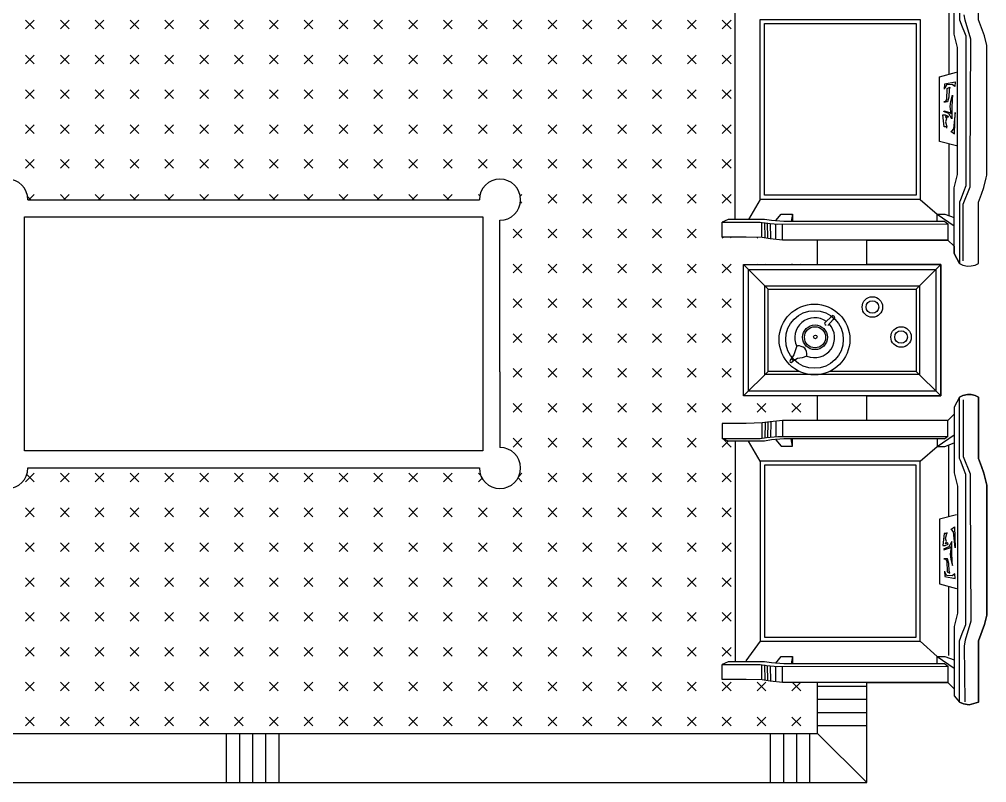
# Model space of a CAD drawing. Header units: millimetres. Extents: x -2230 to 2237, y 0 to 3703.
# Drawn here: x -710 to 2235, y 0 to 2324 of the extents above; entities that cross this region are included whole.
import ezdxf

# ---------------------------------------------------------------- set-up
doc = ezdxf.new("R2010")
doc.units = ezdxf.units.MM

msp = doc.modelspace()

# ---------------------------------------------------------------- linework, layer by layer
for p, q in [((2210, 2322.2), (2210, 2504.9)), ((2210, 2322.2, 321.4), (2210, 2504.9, 321.4)), ((2136.2, 2279, 321.4), (2136.2, 2489.8, 321.4)), ((1469.8, 1714.3, 321.4), (1469.8, 2386.6, 321.4)), ((2152.7, 2409.9, 321.4), (2152.7, 2322.2, 321.4)), ((2120.3, 2367.5, 321.4), (2120.3, 2156.9, 321.4)), ((2169.6, 2320.8, 321.4), (2166.2, 2337.7, 321.4)), ((1545.9, 1775.5, 321.4), (1545.9, 2323.6, 321.4)), ((1545.9, 2323.6, 321.4), (2032.5, 2323.6, 321.4)), ((2032.5, 2323.6, 321.4), (2032.5, 1775.5, 321.4)), ((2152.7, 2322.2, 321.4), (2160.9, 2300.4, 321.4)), ((2160.9, 2300.4, 321.4), (2167.4, 2283.1, 321.4)), ((2186.3, 2262.8, 321.4), (2169.6, 2320.8, 321.4)), ((2228.4, 2273.3), (2210, 2322.2)), ((2228.4, 2273.3, 321.4), (2210, 2322.2, 321.4)), ((2210, 2322.2, 321.4), (2210, 2322.2, 321.4)), ((2141.5, 2258.5, 321.4), (2136.2, 2279, 321.4)), ((2167.4, 2283.1, 321.4), (2171.1, 2273.3, 321.4)), ((2171.1, 2273.3, 321.4), (2171.3, 2240.2, 321.4)), ((2235, 2243.9), (2228.4, 2273.3)), ((2235, 2243.9, 321.4), (2228.4, 2273.3, 321.4)), ((2146.7, 2238, 321.4), (2141.5, 2258.5, 321.4)), ((2171.3, 2240.2, 321.4), (2171.1, 1816.4, 321.4)), ((2184.6, 1871.5, 321.4), (2186.3, 2262.8, 321.4)), ((2235, 2044.9), (2235, 2243.9)), ((2235, 2044.9, 321.4), (2235, 2243.9, 321.4)), ((2146.7, 1851.7, 321.4), (2146.7, 2238, 321.4)), ((2091.8, 2149, 321.4), (2143.6, 2163.3, 321.4)), ((2091.8, 1951.8, 321.4), (2091.8, 2149, 321.4)), ((2235, 1849.2), (2235, 2044.9)), ((2235, 1849.2, 321.4), (2235, 2044.9, 321.4)), ((2143.6, 1938.8, 321.4), (2091.8, 1951.8, 321.4)), ((2120.3, 1944.7, 321.4), (2120.3, 1726.1, 321.4)), ((2184.6, 1814, 321.4), (2184.6, 1871.5, 321.4)), ((2136.2, 1810.7, 321.4), (2141.5, 1831.2, 321.4)), ((2141.5, 1831.2, 321.4), (2146.7, 1851.7, 321.4)), ((2226.8, 1812), (2233.8, 1840.7)), ((2226.8, 1812, 321.4), (2233.8, 1840.7, 321.4)), ((2233.8, 1840.7), (2235, 1849.2)), ((2233.8, 1840.7, 321.4), (2235, 1849.2, 321.4)), ((2136.2, 1611.1, 321.4), (2136.2, 1810.7, 321.4)), ((2164.3, 1798.3, 321.4), (2160.1, 1787.1, 321.4)), ((2163.9, 1761.1, 321.4), (2184.6, 1814, 321.4)), ((2171.1, 1816.4, 321.4), (2164.3, 1798.3, 321.4)), ((2219.2, 1791.9), (2226.8, 1812)), ((2219.2, 1791.9, 321.4), (2226.8, 1812, 321.4)), ((-683.8, 1774.5), (690.5, 1774.5)), ((1545.9, 1775.5, 321.4), (1510.3, 1714.3, 321.4)), ((2032.5, 1775.5, 321.4), (1545.9, 1775.5, 321.4)), ((2032.5, 1775.5, 321.4), (2084.2, 1730.8, 321.4)), ((2155.1, 1773.8, 321.4), (2152.7, 1767.5, 321.4)), ((2152.7, 1767.5, 321.4), (2152.7, 1584.8, 321.4)), ((2160.1, 1787.1, 321.4), (2155.1, 1773.8, 321.4)), ((2210, 1767.5), (2219.2, 1791.9)), ((2210, 1767.5, 321.4), (2219.2, 1791.9, 321.4)), ((2210, 1588.6), (2210, 1767.5)), ((2210, 1588.6, 321.4), (2210, 1767.5, 321.4)), ((2163.9, 1588.6, 321.4), (2163.9, 1761.1, 321.4)), ((753.2, 1250.5), (753.2, 1711.8)), ((1447.6, 1714.3, 321.4), (1429.9, 1706.5, 321.4)), ((1461.7, 1714.3, 321.4), (1447.6, 1714.3, 321.4)), ((1558.9, 1714.3, 321.4), (1461.7, 1714.3, 321.4)), ((1580.1, 1711.1, 321.4), (1558.9, 1714.3, 321.4)), ((1617.1, 1708, 321.4), (1580.1, 1711.1, 321.4)), ((1593.4, 1710.8, 321.4), (1609.3, 1730.3, 321.4)), ((1609.3, 1730.3, 321.4), (1644.3, 1730.3, 321.4)), ((1644.3, 1730.3, 321.4), (1639.6, 1708, 321.4)), ((1644.3, 1730.3, 321.4), (1644.3, 1708, 321.4)), ((2084.2, 1730.8, 321.4), (2107.5, 1730.9, 321.4)), ((2084.2, 1730.8, 321.4), (2136.2, 1695, 321.4)), ((2084.3, 1708, 321.4), (2084.2, 1730.8, 321.4)), ((2116.4, 1700.3, 321.4), (2106.8, 1708.1, 321.4)), ((2107.5, 1730.9, 321.4), (2136.2, 1720.1, 321.4)), ((1429.9, 1660.6, 321.4), (1429.9, 1706.5, 321.4)), ((1429.9, 1706.5, 321.4), (1545, 1706.5, 321.4)), ((1545, 1706.5, 321.4), (1565, 1703.5, 321.4)), ((1550.9, 1659.2, 321.4), (1550.5, 1705.3, 321.4)), ((1560.5, 1658.7, 321.4), (1560.1, 1704.8, 321.4)), ((1565, 1703.5, 321.4), (1599.7, 1700.6, 321.4)), ((1568.5, 1657.6, 321.4), (1568.1, 1703.7, 321.4)), ((1577.6, 1656, 321.4), (1577.2, 1702.1, 321.4)), ((1593.1, 1653.3, 321.4), (1592.7, 1699.4, 321.4)), ((1599.7, 1700.6, 321.4), (2116.7, 1700.7, 321.4)), ((1613.8, 1651.3, 321.4), (1613.8, 1700.6, 321.4)), ((2107.4, 1708, 321.4), (1617.1, 1708, 321.4)), ((2116.7, 1700.7, 321.4), (2116.5, 1651.3, 321.4)), ((1502.9, 1660.6, 321.4), (1429.9, 1660.6, 321.4)), ((1430.2, 1658.1), (1432.6, 1660.6)), ((1456.7, 1658.1), (1454.3, 1660.6)), ((1552, 1659.4, 321.4), (1502.9, 1660.6, 321.4)), ((1536.3, 1658.1), (1537.9, 1659.7)), ((1576.2, 1655.4, 321.4), (1552, 1659.4, 321.4)), ((1613.8, 1651.3, 321.4), (1576.2, 1655.4, 321.4)), ((2116.5, 1651.3, 321.4), (1613.8, 1651.3, 321.4)), ((1869.7, 1651.3), (2116.5, 1651.3)), ((1869.7, 1577.1), (1869.7, 1651.3)), ((1869.7, 1577.1), (1869.7, 1651.3)), ((2116.5, 1651.3), (2136.2, 1632.7)), ((2136.2, 1632.7, 321.4), (2116.5, 1651.3, 321.4)), ((2136.2, 1632.7), (2136.2, 1611.1)), ((2136.2, 1611.1), (2152.7, 1580.5)), ((2152.7, 1580.5, 321.4), (2136.2, 1611.1, 321.4)), ((1495.1, 1577.1, 321.4), (2095.1, 1577.1, 321.4)), ((1495.1, 1177.1, 321.4), (1495.1, 1577.1, 321.4)), ((1570.1, 1502.1, 321.4), (1495.1, 1577.1, 321.4)), ((1537.7, 1577.1), (1536.3, 1578.6)), ((1561.3, 1577.1), (1562.8, 1578.6)), ((1643.8, 1577.1), (1642.3, 1578.6)), ((1667.4, 1577.1), (1668.9, 1578.6)), ((2095.1, 1577.1), (1869.7, 1577.1)), ((2020.1, 1502.1, 321.4), (2095.1, 1577.1, 321.4)), ((2095.1, 1177.1), (2095.1, 1577.1)), ((2095.1, 1577.1, 321.4), (2095.1, 1177.1, 321.4)), ((2152.7, 1584.8, 321.4), (2152.7, 1580.5, 321.4)), ((2152.7, 1580.5), (2162.9, 1575.6)), ((2152.7, 1580.5, 321.4), (2162.9, 1575.6, 321.4)), ((2162.9, 1575.6), (2176.9, 1572.6)), ((2162.9, 1575.6, 321.4), (2176.9, 1572.6, 321.4)), ((2176.9, 1572.6), (2188.2, 1572.8)), ((2176.9, 1572.6, 321.4), (2188.2, 1572.8, 321.4)), ((2188.2, 1572.8), (2200.1, 1575.7)), ((2188.2, 1572.8, 321.4), (2200.1, 1575.7, 321.4)), ((2200.1, 1575.7), (2210, 1580.5)), ((2200.1, 1575.7, 321.4), (2210, 1580.5, 321.4)), ((2210, 1580.5), (2210, 1588.6)), ((2210, 1580.5, 321.4), (2210, 1588.6, 321.4)), ((1560.1, 1512.1, 321.4), (2030.1, 1512.1, 321.4)), ((1560.1, 1242.1, 321.4), (1560.1, 1512.1, 321.4)), ((2030.1, 1512.1, 321.4), (2030.1, 1242.1, 321.4)), ((753.2, 1250.5), (753.2, 1020.6)), ((1570.1, 1252.1, 321.4), (1495.1, 1177.1, 321.4)), ((2030.1, 1242.1, 321.4), (1560.1, 1242.1, 321.4)), ((1663.9, 1252.1, 321.4), (1570.1, 1252.1, 321.4)), ((2020.1, 1252.1, 321.4), (2095.1, 1177.1, 321.4)), ((2162.9, 1178.6), (2152.7, 1173.7)), ((2152.7, 1173.7, 321.4), (2162.9, 1178.6, 321.4)), ((2176.9, 1181.7), (2162.9, 1178.6)), ((2162.9, 1178.6, 321.4), (2176.9, 1181.7, 321.4)), ((2188.2, 1181.4), (2176.9, 1181.7)), ((2176.9, 1181.7, 321.4), (2188.2, 1181.4, 321.4)), ((2200.1, 1178.5), (2188.2, 1181.4)), ((2188.2, 1181.4, 321.4), (2200.1, 1178.5, 321.4)), ((2210, 1173.7), (2200.1, 1178.5)), ((2200.1, 1178.5, 321.4), (2210, 1173.7, 321.4)), ((2095.1, 1177.1, 321.4), (1495.1, 1177.1, 321.4)), ((1869.7, 1177.1), (2095.1, 1177.1)), ((1869.7, 1102.9), (1869.7, 1177.1)), ((1869.7, 1102.9), (1869.7, 1177.1)), ((2152.7, 1173.7), (2136.2, 1143.2)), ((2152.7, 1173.7, 321.4), (2136.2, 1143.2, 321.4)), ((2152.7, 1169.5, 321.4), (2152.7, 1173.7, 321.4)), ((2152.7, 986.8, 321.4), (2152.7, 1169.5, 321.4)), ((2163.9, 1165.6, 321.4), (2163.9, 993.1, 321.4)), ((2210, 1165.6), (2210, 1173.7)), ((2210, 1173.7, 321.4), (2210, 1165.6, 321.4)), ((2210, 986.8), (2210, 1165.6)), ((2210, 1165.6, 321.4), (2210, 986.8, 321.4)), ((2136.2, 1121.5), (2116.5, 1102.9)), ((2136.2, 1121.5, 321.4), (2116.5, 1102.9, 321.4)), ((2136.2, 1143.2), (2136.2, 1121.5)), ((2136.2, 1143.2, 321.4), (2136.2, 943.6, 321.4)), ((1502.9, 1093.7, 321.4), (1429.9, 1093.7, 321.4)), ((1429.9, 1093.7, 321.4), (1429.9, 1047.8, 321.4)), ((1552, 1094.9, 321.4), (1502.9, 1093.7, 321.4)), ((1550.9, 1095, 321.4), (1550.5, 1048.9, 321.4)), ((1576.2, 1098.9, 321.4), (1552, 1094.9, 321.4)), ((1560.5, 1095.6, 321.4), (1560.1, 1049.5, 321.4)), ((1568.5, 1096.6, 321.4), (1568.1, 1050.6, 321.4)), ((1613.8, 1102.9, 321.4), (1576.2, 1098.9, 321.4)), ((1577.6, 1098.2, 321.4), (1577.2, 1052.2, 321.4)), ((1593.1, 1100.9, 321.4), (1592.7, 1054.8, 321.4)), ((2116.5, 1102.9, 321.4), (1613.8, 1102.9, 321.4)), ((1613.8, 1102.9, 321.4), (1613.8, 1053.6, 321.4)), ((2116.5, 1102.9), (1869.7, 1102.9)), ((2116.7, 1053.6, 321.4), (2116.5, 1102.9, 321.4)), ((1429.9, 1047.8, 321.4), (1545, 1047.8, 321.4)), ((1447.6, 1040, 321.4), (1429.9, 1047.8, 321.4)), ((1461.7, 1040, 321.4), (1447.6, 1040, 321.4)), ((1558.9, 1040, 321.4), (1461.7, 1040, 321.4)), ((1469.8, 1040, 321.4), (1469.8, 367.7, 321.4)), ((1545.9, 978.7, 321.4), (1510.3, 1040, 321.4)), ((1545, 1047.8, 321.4), (1565, 1050.7, 321.4)), ((1580.1, 1043.1, 321.4), (1558.9, 1040, 321.4)), ((1565, 1050.7, 321.4), (1599.7, 1053.6, 321.4)), ((1617.1, 1046.3, 321.4), (1580.1, 1043.1, 321.4)), ((1593.4, 1043.4, 321.4), (1609.3, 1024, 321.4)), ((1599.7, 1053.6, 321.4), (2116.7, 1053.6, 321.4)), ((2107.4, 1046.3, 321.4), (1617.1, 1046.3, 321.4)), ((1644.3, 1024, 321.4), (1639.6, 1046.3, 321.4)), ((1644.3, 1024, 321.4), (1644.3, 1046.3, 321.4)), ((2084.2, 1023.4, 321.4), (2136.2, 1059.3, 321.4)), ((2084.3, 1046.3, 321.4), (2084.2, 1023.4, 321.4)), ((2116.4, 1053.9, 321.4), (2106.8, 1046.1, 321.4)), ((2107.5, 1023.4, 321.4), (2136.2, 1034.2, 321.4)), ((1609.3, 1024, 321.4), (1644.3, 1024, 321.4)), ((2032.5, 978.7, 321.4), (2084.2, 1023.4, 321.4)), ((2084.2, 1023.4, 321.4), (2107.5, 1023.4, 321.4)), ((2120.3, 809.6, 321.4), (2120.3, 1028.2, 321.4)), ((2032.5, 978.7, 321.4), (1545.9, 978.7, 321.4)), ((1545.9, 978.7, 321.4), (1545.9, 430.6, 321.4)), ((2032.5, 430.6, 321.4), (2032.5, 978.7, 321.4)), ((2155.1, 980.5, 321.4), (2152.7, 986.8, 321.4)), ((2160.1, 967.2, 321.4), (2155.1, 980.5, 321.4)), ((2163.9, 993.1, 321.4), (2184.6, 940.2, 321.4)), ((2219.2, 962.3), (2210, 986.8)), ((2210, 986.8, 321.4), (2219.2, 962.3, 321.4)), ((-683.8, 957.9), (690.5, 957.9)), ((2136.2, 943.6, 321.4), (2141.5, 923.1, 321.4)), ((2164.3, 955.9, 321.4), (2160.1, 967.2, 321.4)), ((2171.1, 937.9, 321.4), (2164.3, 955.9, 321.4)), ((2226.8, 942.3), (2219.2, 962.3)), ((2219.2, 962.3, 321.4), (2226.8, 942.3, 321.4)), ((2141.5, 923.1, 321.4), (2146.7, 902.6, 321.4)), ((2171.3, 514, 321.4), (2171.1, 937.9, 321.4)), ((2184.6, 940.2, 321.4), (2184.6, 882.7, 321.4)), ((2233.8, 913.6), (2226.8, 942.3)), ((2226.8, 942.3, 321.4), (2233.8, 913.6, 321.4)), ((2235, 905.1), (2233.8, 913.6)), ((2233.8, 913.6, 321.4), (2235, 905.1, 321.4)), ((2146.7, 902.6, 321.4), (2146.7, 516.2, 321.4)), ((2235, 709.4), (2235, 905.1)), ((2235, 905.1, 321.4), (2235, 709.4, 321.4)), ((2184.6, 882.7, 321.4), (2186.3, 491.4, 321.4)), ((2143.6, 815.5, 321.4), (2091.8, 802.4, 321.4)), ((2091.8, 802.4, 321.4), (2091.8, 605.2, 321.4)), ((2235, 510.3), (2235, 709.4)), ((2235, 709.4, 321.4), (2235, 510.3, 321.4)), ((2091.8, 605.2, 321.4), (2143.6, 590.9, 321.4)), ((2120.3, 386.8, 321.4), (2120.3, 597.4, 321.4)), ((2146.7, 516.2, 321.4), (2141.5, 495.7, 321.4)), ((2171.1, 481, 321.4), (2171.3, 514, 321.4)), ((2228.4, 481), (2235, 510.3)), ((2235, 510.3, 321.4), (2228.4, 481, 321.4)), ((2141.5, 495.7, 321.4), (2136.2, 475.2, 321.4)), ((2136.2, 475.2, 321.4), (2136.2, 264.5, 321.4)), ((2167.4, 471.1, 321.4), (2171.1, 481, 321.4)), ((2186.3, 491.4, 321.4), (2169.6, 433.5, 321.4)), ((2210, 432), (2228.4, 481)), ((2228.4, 481, 321.4), (2210, 432, 321.4)), ((2152.7, 432, 321.4), (2160.9, 453.9, 321.4)), ((2160.9, 453.9, 321.4), (2167.4, 471.1, 321.4)), ((1545.9, 430.6, 321.4), (1501.7, 370.6, 321.4)), ((1545.9, 430.6, 321.4), (2032.5, 430.6, 321.4)), ((2032.5, 430.6, 321.4), (2084.2, 384.2, 321.4)), ((2152.7, 344.4, 321.4), (2152.7, 432, 321.4)), ((2169.6, 433.5, 321.4), (2166.2, 416.6, 321.4)), ((2166.2, 416.6, 321.4), (2168.5, 246.4, 321.4)), ((2210, 249.4), (2210, 432)), ((2210, 432, 321.4), (2210, 432, 321.4)), ((2210, 432, 321.4), (2210, 249.4, 321.4)), ((1593.4, 364.2, 321.4), (1609.3, 383.7, 321.4)), ((1609.3, 383.7, 321.4), (1644.3, 383.7, 321.4)), ((1644.3, 383.7, 321.4), (1639.6, 361.4, 321.4)), ((1644.3, 383.7, 321.4), (1644.3, 361.4, 321.4)), ((2084.2, 384.2, 321.4), (2107.5, 384.3, 321.4)), ((2084.3, 361.4, 321.4), (2084.2, 384.2, 321.4)), ((2084.2, 384.2, 321.4), (2136.2, 348.4, 321.4)), ((2107.5, 384.3, 321.4), (2136.2, 373.5, 321.4)), ((1447.6, 367.7, 321.4), (1429.9, 359.9, 321.4)), ((1429.9, 314, 321.4), (1429.9, 359.9, 321.4)), ((1429.9, 359.9, 321.4), (1545, 359.9, 321.4)), ((1461.7, 367.7, 321.4), (1447.6, 367.7, 321.4)), ((1558.9, 367.7, 321.4), (1461.7, 367.7, 321.4)), ((1545, 359.9, 321.4), (1565, 356.9, 321.4)), ((1550.9, 312.6, 321.4), (1550.5, 358.7, 321.4)), ((1580.1, 364.5, 321.4), (1558.9, 367.7, 321.4)), ((1560.5, 312.1, 321.4), (1560.1, 358.2, 321.4)), ((1565, 356.9, 321.4), (1599.7, 354, 321.4)), ((1568.5, 311, 321.4), (1568.1, 357.1, 321.4)), ((1577.6, 309.4, 321.4), (1577.2, 355.5, 321.4)), ((1617.1, 361.4, 321.4), (1580.1, 364.5, 321.4)), ((1599.7, 354, 321.4), (2116.7, 354.1, 321.4)), ((1613.8, 304.7, 321.4), (1613.8, 354, 321.4)), ((2107.4, 361.4, 321.4), (1617.1, 361.4, 321.4)), ((2116.4, 353.8, 321.4), (2106.8, 361.5, 321.4)), ((2116.7, 354.1, 321.4), (2116.5, 304.7, 321.4)), ((1593.1, 306.7, 321.4), (1592.7, 352.8, 321.4)), ((2152.7, 245.1, 321.4), (2152.7, 344.4, 321.4)), ((1502.9, 314, 321.4), (1429.9, 314, 321.4)), ((1552, 312.8, 321.4), (1502.9, 314, 321.4)), ((1576.2, 308.8, 321.4), (1552, 312.8, 321.4)), ((1613.8, 304.7, 321.4), (1576.2, 308.8, 321.4)), ((2116.5, 304.7, 321.4), (1613.8, 304.7, 321.4)), ((1869.7, 304.7), (2116.5, 304.7)), ((1869.7, 0), (1869.7, 304.7)), ((1869.7, 0), (1869.7, 304.7)), ((2116.5, 304.7), (2136.2, 286.1)), ((2136.2, 286.1, 321.4), (2116.5, 304.7, 321.4)), ((2136.2, 286.1), (2136.2, 264.5)), ((2136.2, 264.5), (2152.7, 245.1)), ((2136.2, 264.5, 321.4), (2152.7, 245.1, 321.4)), ((2152.7, 245.1), (2164.7, 239.6)), ((2164.7, 239.6, 321.4), (2152.7, 245.1, 321.4)), ((2164.7, 239.6), (2181.4, 237)), ((2181.4, 237, 321.4), (2164.7, 239.6, 321.4)), ((2181.4, 237), (2210, 245.1)), ((2210, 245.1, 321.4), (2181.4, 237, 321.4)), ((2210, 245.1), (2210, 249.4)), ((2210, 249.4, 321.4), (2210, 245.1, 321.4)), ((-1869.7, 0), (1869.7, 0)), ((-1869.7, 0), (1869.7, 0))]:
    msp.add_line(p, q)
at = {"color": 8}
for p, q in [((-691.1, 2294.5), (-664.6, 2321)), ((-664.6, 2294.5), (-691.1, 2321)), ((-585, 2294.5), (-558.5, 2321)), ((-558.5, 2294.5), (-585, 2321)), ((-479, 2294.5), (-452.5, 2321)), ((-452.5, 2294.5), (-479, 2321)), ((-372.9, 2294.5), (-346.4, 2321)), ((-346.4, 2294.5), (-372.9, 2321)), ((-266.8, 2294.5), (-240.3, 2321)), ((-240.3, 2294.5), (-266.8, 2321)), ((-160.8, 2294.5), (-134.3, 2321)), ((-134.3, 2294.5), (-160.8, 2321)), ((-54.7, 2294.5), (-28.2, 2321)), ((-28.2, 2294.5), (-54.7, 2321)), ((51.4, 2294.5), (77.9, 2321)), ((77.9, 2294.5), (51.4, 2321)), ((157.4, 2294.5), (183.9, 2321)), ((183.9, 2294.5), (157.4, 2321)), ((263.5, 2294.5), (290, 2321)), ((290, 2294.5), (263.5, 2321)), ((369.5, 2294.5), (396.1, 2321)), ((396.1, 2294.5), (369.5, 2321)), ((475.6, 2294.5), (502.1, 2321)), ((502.1, 2294.5), (475.6, 2321)), ((581.7, 2294.5), (608.2, 2321)), ((608.2, 2294.5), (581.7, 2321)), ((687.7, 2294.5), (714.3, 2321)), ((714.3, 2294.5), (687.7, 2321)), ((793.8, 2294.5), (820.3, 2321)), ((820.3, 2294.5), (793.8, 2321)), ((899.9, 2294.5), (926.4, 2321)), ((926.4, 2294.5), (899.9, 2321)), ((1005.9, 2294.5), (1032.5, 2321)), ((1032.5, 2294.5), (1005.9, 2321)), ((1112, 2294.5), (1138.5, 2321)), ((1138.5, 2294.5), (1112, 2321)), ((1218.1, 2294.5), (1244.6, 2321)), ((1244.6, 2294.5), (1218.1, 2321)), ((1324.1, 2294.5), (1350.7, 2321)), ((1350.7, 2294.5), (1324.1, 2321)), ((1430.2, 2294.5), (1456.7, 2321)), ((1456.7, 2294.5), (1430.2, 2321)), ((1558.5, 1788.1, 321.4), (1558.5, 2311.1, 321.4)), ((1558.5, 2311.1, 321.4), (2019.9, 2311.1, 321.4)), ((2019.9, 2311.1, 321.4), (2019.9, 1788.1, 321.4)), ((-691.1, 2188.5), (-664.6, 2215)), ((-664.6, 2188.5), (-691.1, 2215)), ((-585, 2188.5), (-558.5, 2215)), ((-558.5, 2188.5), (-585, 2215)), ((-479, 2188.5), (-452.5, 2215)), ((-452.5, 2188.5), (-479, 2215)), ((-372.9, 2188.5), (-346.4, 2215)), ((-346.4, 2188.5), (-372.9, 2215)), ((-266.8, 2188.5), (-240.3, 2215)), ((-240.3, 2188.5), (-266.8, 2215)), ((-160.8, 2188.5), (-134.3, 2215)), ((-134.3, 2188.5), (-160.8, 2215)), ((-54.7, 2188.5), (-28.2, 2215)), ((-28.2, 2188.5), (-54.7, 2215)), ((51.4, 2188.5), (77.9, 2215)), ((77.9, 2188.5), (51.4, 2215)), ((157.4, 2188.5), (183.9, 2215)), ((183.9, 2188.5), (157.4, 2215)), ((263.5, 2188.5), (290, 2215)), ((290, 2188.5), (263.5, 2215)), ((369.5, 2188.5), (396.1, 2215)), ((396.1, 2188.5), (369.5, 2215)), ((475.6, 2188.5), (502.1, 2215)), ((502.1, 2188.5), (475.6, 2215)), ((581.7, 2188.5), (608.2, 2215)), ((608.2, 2188.5), (581.7, 2215)), ((687.7, 2188.5), (714.3, 2215)), ((714.3, 2188.5), (687.7, 2215)), ((793.8, 2188.5), (820.3, 2215)), ((820.3, 2188.5), (793.8, 2215)), ((899.9, 2188.5), (926.4, 2215)), ((926.4, 2188.5), (899.9, 2215)), ((1005.9, 2188.5), (1032.5, 2215)), ((1032.5, 2188.5), (1005.9, 2215)), ((1112, 2188.5), (1138.5, 2215)), ((1138.5, 2188.5), (1112, 2215)), ((1218.1, 2188.5), (1244.6, 2215)), ((1244.6, 2188.5), (1218.1, 2215)), ((1324.1, 2188.5), (1350.7, 2215)), ((1350.7, 2188.5), (1324.1, 2215)), ((1430.2, 2188.5), (1456.7, 2215)), ((1456.7, 2188.5), (1430.2, 2215)), ((2106.6, 2110.9, 321.4), (2107.6, 2126.9, 321.4)), ((2107.6, 2126.9, 321.4), (2138.7, 2133, 321.4)), ((2112.6, 2123.9, 321.4), (2107.6, 2112.9, 321.4)), ((2129.7, 2124.9, 321.4), (2112.6, 2123.9, 321.4)), ((2137.7, 2118.9, 321.4), (2129.7, 2124.9, 321.4)), ((2138.7, 2133, 321.4), (2137.7, 2118.9, 321.4)), ((-691.1, 2082.4), (-664.6, 2108.9)), ((-664.6, 2082.4), (-691.1, 2108.9)), ((-585, 2082.4), (-558.5, 2108.9)), ((-558.5, 2082.4), (-585, 2108.9)), ((-479, 2082.4), (-452.5, 2108.9)), ((-452.5, 2082.4), (-479, 2108.9)), ((-372.9, 2082.4), (-346.4, 2108.9)), ((-346.4, 2082.4), (-372.9, 2108.9)), ((-266.8, 2082.4), (-240.3, 2108.9)), ((-240.3, 2082.4), (-266.8, 2108.9)), ((-160.8, 2082.4), (-134.3, 2108.9)), ((-134.3, 2082.4), (-160.8, 2108.9)), ((-54.7, 2082.4), (-28.2, 2108.9)), ((-28.2, 2082.4), (-54.7, 2108.9)), ((51.4, 2082.4), (77.9, 2108.9)), ((77.9, 2082.4), (51.4, 2108.9)), ((157.4, 2082.4), (183.9, 2108.9)), ((183.9, 2082.4), (157.4, 2108.9)), ((263.5, 2082.4), (290, 2108.9)), ((290, 2082.4), (263.5, 2108.9)), ((369.5, 2082.4), (396.1, 2108.9)), ((396.1, 2082.4), (369.5, 2108.9)), ((475.6, 2082.4), (502.1, 2108.9)), ((502.1, 2082.4), (475.6, 2108.9)), ((581.7, 2082.4), (608.2, 2108.9)), ((608.2, 2082.4), (581.7, 2108.9)), ((687.7, 2082.4), (714.3, 2108.9)), ((714.3, 2082.4), (687.7, 2108.9)), ((793.8, 2082.4), (820.3, 2108.9)), ((820.3, 2082.4), (793.8, 2108.9)), ((899.9, 2082.4), (926.4, 2108.9)), ((926.4, 2082.4), (899.9, 2108.9)), ((1005.9, 2082.4), (1032.5, 2108.9)), ((1032.5, 2082.4), (1005.9, 2108.9)), ((1112, 2082.4), (1138.5, 2108.9)), ((1138.5, 2082.4), (1112, 2108.9)), ((1218.1, 2082.4), (1244.6, 2108.9)), ((1244.6, 2082.4), (1218.1, 2108.9)), ((1324.1, 2082.4), (1350.7, 2108.9)), ((1350.7, 2082.4), (1324.1, 2108.9)), ((1430.2, 2082.4), (1456.7, 2108.9)), ((1456.7, 2082.4), (1430.2, 2108.9)), ((2113.6, 2079.7, 321.4), (2114.6, 2112.9, 321.4)), ((2114.6, 2112.9, 321.4), (2122.7, 2116.9, 321.4)), ((2120.6, 2109.9, 321.4), (2119.6, 2086.8, 321.4)), ((2122.7, 2116.9, 321.4), (2120.6, 2109.9, 321.4)), ((2125.7, 2073.7, 321.4), (2130.7, 2092.8, 321.4)), ((2130.7, 2092.8, 321.4), (2129.7, 2079.7, 321.4)), ((2115.6, 2072.7, 321.4), (2104.6, 2072.7, 321.4)), ((2104.6, 2072.7, 321.4), (2109.6, 2072.7, 321.4)), ((2108.6, 2071.7, 321.4), (2113.6, 2079.7, 321.4)), ((2119.6, 2086.8, 321.4), (2115.6, 2072.7, 321.4)), ((2123.7, 2058.6, 321.4), (2125.7, 2073.7, 321.4)), ((2129.7, 2079.7, 321.4), (2128.7, 2054.6, 321.4)), ((2105.6, 1996.1, 321.4), (2101.6, 2032.5, 321.4)), ((2101.6, 2032.5, 321.4), (2108.6, 2032.5, 321.4)), ((2119.6, 2036.6, 321.4), (2103.6, 2043.6, 321.4)), ((2104.6, 2045.6, 321.4), (2122.7, 2039.6, 321.4)), ((2108.6, 2032.5, 321.4), (2117.6, 2028.5, 321.4)), ((2128.7, 2020.5, 321.4), (2119.6, 2036.6, 321.4)), ((2122.7, 2039.6, 321.4), (2126.7, 2035.6, 321.4)), ((2126.7, 2035.6, 321.4), (2123.7, 2058.6, 321.4)), ((2128.7, 2054.6, 321.4), (2128.7, 2020.5, 321.4)), ((2138.7, 2039.6, 321.4), (2133.7, 1990.4, 321.4)), ((2136.7, 1975.3, 321.4), (2138.7, 2039.6, 321.4)), ((-691.1, 1976.3), (-664.6, 2002.8)), ((-664.6, 1976.3), (-691.1, 2002.8)), ((-585, 1976.3), (-558.5, 2002.8)), ((-558.5, 1976.3), (-585, 2002.8)), ((-479, 1976.3), (-452.5, 2002.8)), ((-452.5, 1976.3), (-479, 2002.8)), ((-372.9, 1976.3), (-346.4, 2002.8)), ((-346.4, 1976.3), (-372.9, 2002.8)), ((-266.8, 1976.3), (-240.3, 2002.8)), ((-240.3, 1976.3), (-266.8, 2002.8)), ((-160.8, 1976.3), (-134.3, 2002.8)), ((-134.3, 1976.3), (-160.8, 2002.8)), ((-54.7, 1976.3), (-28.2, 2002.8)), ((-28.2, 1976.3), (-54.7, 2002.8)), ((51.4, 1976.3), (77.9, 2002.8)), ((77.9, 1976.3), (51.4, 2002.8)), ((157.4, 1976.3), (183.9, 2002.8)), ((183.9, 1976.3), (157.4, 2002.8)), ((263.5, 1976.3), (290, 2002.8)), ((290, 1976.3), (263.5, 2002.8)), ((369.5, 1976.3), (396.1, 2002.8)), ((396.1, 1976.3), (369.5, 2002.8)), ((475.6, 1976.3), (502.1, 2002.8)), ((502.1, 1976.3), (475.6, 2002.8)), ((581.7, 1976.3), (608.2, 2002.8)), ((608.2, 1976.3), (581.7, 2002.8)), ((687.7, 1976.3), (714.3, 2002.8)), ((714.3, 1976.3), (687.7, 2002.8)), ((793.8, 1976.3), (820.3, 2002.8)), ((820.3, 1976.3), (793.8, 2002.8)), ((899.9, 1976.3), (926.4, 2002.8)), ((926.4, 1976.3), (899.9, 2002.8)), ((1005.9, 1976.3), (1032.5, 2002.8)), ((1032.5, 1976.3), (1005.9, 2002.8)), ((1112, 1976.3), (1138.5, 2002.8)), ((1138.5, 1976.3), (1112, 2002.8)), ((1218.1, 1976.3), (1244.6, 2002.8)), ((1244.6, 1976.3), (1218.1, 2002.8)), ((1324.1, 1976.3), (1350.7, 2002.8)), ((1350.7, 1976.3), (1324.1, 2002.8)), ((1430.2, 1976.3), (1456.7, 2002.8)), ((1456.7, 1976.3), (1430.2, 2002.8)), ((2112.6, 2020.5, 321.4), (2109.2, 2011.5, 321.4)), ((2109.2, 2011.5, 321.4), (2113.6, 1996.1, 321.4)), ((2116.6, 2024.5, 321.4), (2109.6, 2027.5, 321.4)), ((2109.6, 2027.5, 321.4), (2112.6, 2020.5, 321.4)), ((2117.6, 2028.5, 321.4), (2116.6, 2024.5, 321.4)), ((2113.6, 1996.1, 321.4), (2105.6, 1996.1, 321.4)), ((2113.6, 1992.4, 321.4), (2113.6, 1996.1, 321.4)), ((2125.7, 1983.3, 321.4), (2136.7, 1975.3, 321.4)), ((2133.7, 1990.4, 321.4), (2127.7, 1983.3, 321.4)), ((-691.1, 1870.3), (-664.6, 1896.8)), ((-664.6, 1870.3), (-691.1, 1896.8)), ((-585, 1870.3), (-558.5, 1896.8)), ((-558.5, 1870.3), (-585, 1896.8)), ((-479, 1870.3), (-452.5, 1896.8)), ((-452.5, 1870.3), (-479, 1896.8)), ((-372.9, 1870.3), (-346.4, 1896.8)), ((-346.4, 1870.3), (-372.9, 1896.8)), ((-266.8, 1870.3), (-240.3, 1896.8)), ((-240.3, 1870.3), (-266.8, 1896.8)), ((-160.8, 1870.3), (-134.3, 1896.8)), ((-134.3, 1870.3), (-160.8, 1896.8)), ((-54.7, 1870.3), (-28.2, 1896.8)), ((-28.2, 1870.3), (-54.7, 1896.8)), ((51.4, 1870.3), (77.9, 1896.8)), ((77.9, 1870.3), (51.4, 1896.8)), ((157.4, 1870.3), (183.9, 1896.8)), ((183.9, 1870.3), (157.4, 1896.8)), ((263.5, 1870.3), (290, 1896.8)), ((290, 1870.3), (263.5, 1896.8)), ((369.5, 1870.3), (396.1, 1896.8)), ((396.1, 1870.3), (369.5, 1896.8)), ((475.6, 1870.3), (502.1, 1896.8)), ((502.1, 1870.3), (475.6, 1896.8)), ((581.7, 1870.3), (608.2, 1896.8)), ((608.2, 1870.3), (581.7, 1896.8)), ((687.7, 1870.3), (714.3, 1896.8)), ((714.3, 1870.3), (687.7, 1896.8)), ((793.8, 1870.3), (820.3, 1896.8)), ((820.3, 1870.3), (793.8, 1896.8)), ((899.9, 1870.3), (926.4, 1896.8)), ((926.4, 1870.3), (899.9, 1896.8)), ((1005.9, 1870.3), (1032.5, 1896.8)), ((1032.5, 1870.3), (1005.9, 1896.8)), ((1112, 1870.3), (1138.5, 1896.8)), ((1138.5, 1870.3), (1112, 1896.8)), ((1218.1, 1870.3), (1244.6, 1896.8)), ((1244.6, 1870.3), (1218.1, 1896.8)), ((1324.1, 1870.3), (1350.7, 1896.8)), ((1350.7, 1870.3), (1324.1, 1896.8)), ((1430.2, 1870.3), (1456.7, 1896.8)), ((1456.7, 1870.3), (1430.2, 1896.8)), ((-674.9, 1774.5), (-684.6, 1784.2)), ((-680.8, 1774.5), (-664.6, 1790.7)), ((-568.9, 1774.5), (-585, 1790.7)), ((-574.7, 1774.5), (-558.5, 1790.7)), ((-462.8, 1774.5), (-479, 1790.7)), ((-468.6, 1774.5), (-452.5, 1790.7)), ((-356.7, 1774.5), (-372.9, 1790.7)), ((-362.6, 1774.5), (-346.4, 1790.7)), ((-250.7, 1774.5), (-266.8, 1790.7)), ((-256.5, 1774.5), (-240.3, 1790.7)), ((-144.6, 1774.5), (-160.8, 1790.7)), ((-150.4, 1774.5), (-134.3, 1790.7)), ((-38.5, 1774.5), (-54.7, 1790.7)), ((-44.4, 1774.5), (-28.2, 1790.7)), ((67.5, 1774.5), (51.4, 1790.7)), ((61.7, 1774.5), (77.9, 1790.7)), ((173.6, 1774.5), (157.4, 1790.7)), ((167.8, 1774.5), (183.9, 1790.7)), ((279.7, 1774.5), (263.5, 1790.7)), ((273.8, 1774.5), (290, 1790.7)), ((385.7, 1774.5), (369.5, 1790.7)), ((379.9, 1774.5), (396.1, 1790.7)), ((491.8, 1774.5), (475.6, 1790.7)), ((486, 1774.5), (502.1, 1790.7)), ((597.9, 1774.5), (581.7, 1790.7)), ((592, 1774.5), (608.2, 1790.7)), ((691.7, 1786.7), (687.7, 1790.7)), ((815, 1785.4), (820.3, 1790.7)), ((820.3, 1764.2), (815.7, 1768.9)), ((899.9, 1764.2), (926.4, 1790.7)), ((926.4, 1764.2), (899.9, 1790.7)), ((1005.9, 1764.2), (1032.5, 1790.7)), ((1032.5, 1764.2), (1005.9, 1790.7)), ((1112, 1764.2), (1138.5, 1790.7)), ((1138.5, 1764.2), (1112, 1790.7)), ((1218.1, 1764.2), (1244.6, 1790.7)), ((1244.6, 1764.2), (1218.1, 1790.7)), ((1324.1, 1764.2), (1350.7, 1790.7)), ((1350.7, 1764.2), (1324.1, 1790.7)), ((1430.2, 1764.2), (1456.7, 1790.7)), ((1456.7, 1764.2), (1430.2, 1790.7)), ((2019.9, 1788.1, 321.4), (1558.5, 1788.1, 321.4)), ((793.8, 1658.1), (820.3, 1684.6)), ((820.3, 1658.1), (793.8, 1684.6)), ((899.9, 1658.1), (926.4, 1684.6)), ((926.4, 1658.1), (899.9, 1684.6)), ((1005.9, 1658.1), (1032.5, 1684.6)), ((1032.5, 1658.1), (1005.9, 1684.6)), ((1112, 1658.1), (1138.5, 1684.6)), ((1138.5, 1658.1), (1112, 1684.6)), ((1218.1, 1658.1), (1244.6, 1684.6)), ((1244.6, 1658.1), (1218.1, 1684.6)), ((1324.1, 1658.1), (1350.7, 1684.6)), ((1350.7, 1658.1), (1324.1, 1684.6)), ((1719.7, 1577.1), (1719.7, 1651.3)), ((793.8, 1552.1), (820.3, 1578.6)), ((820.3, 1552.1), (793.8, 1578.6)), ((899.9, 1552.1), (926.4, 1578.6)), ((926.4, 1552.1), (899.9, 1578.6)), ((1005.9, 1552.1), (1032.5, 1578.6)), ((1032.5, 1552.1), (1005.9, 1578.6)), ((1112, 1552.1), (1138.5, 1578.6)), ((1138.5, 1552.1), (1112, 1578.6)), ((1218.1, 1552.1), (1244.6, 1578.6)), ((1244.6, 1552.1), (1218.1, 1578.6)), ((1324.1, 1552.1), (1350.7, 1578.6)), ((1350.7, 1552.1), (1324.1, 1578.6)), ((1430.2, 1552.1), (1456.7, 1578.6)), ((1456.7, 1552.1), (1430.2, 1578.6)), ((1510.1, 1562.1, 321.4), (2080.1, 1562.1, 321.4)), ((1510.1, 1192.1, 321.4), (1510.1, 1562.1, 321.4)), ((2080.1, 1562.1, 321.4), (2080.1, 1192.1, 321.4)), ((1570.1, 1252.1, 321.4), (1570.1, 1502.1, 321.4)), ((1570.1, 1502.1, 321.4), (2020.1, 1502.1, 321.4)), ((2020.1, 1502.1, 321.4), (2020.1, 1252.1, 321.4)), ((793.8, 1446), (820.3, 1472.5)), ((820.3, 1446), (793.8, 1472.5)), ((899.9, 1446), (926.4, 1472.5)), ((926.4, 1446), (899.9, 1472.5)), ((1005.9, 1446), (1032.5, 1472.5)), ((1032.5, 1446), (1005.9, 1472.5)), ((1112, 1446), (1138.5, 1472.5)), ((1138.5, 1446), (1112, 1472.5)), ((1218.1, 1446), (1244.6, 1472.5)), ((1244.6, 1446), (1218.1, 1472.5)), ((1324.1, 1446), (1350.7, 1472.5)), ((1350.7, 1446), (1324.1, 1472.5)), ((1430.2, 1446), (1456.7, 1472.5)), ((1456.7, 1446), (1430.2, 1472.5)), ((793.8, 1339.9), (820.3, 1366.4)), ((820.3, 1339.9), (793.8, 1366.4)), ((899.9, 1339.9), (926.4, 1366.4)), ((926.4, 1339.9), (899.9, 1366.4)), ((1005.9, 1339.9), (1032.5, 1366.4)), ((1032.5, 1339.9), (1005.9, 1366.4)), ((1112, 1339.9), (1138.5, 1366.4)), ((1138.5, 1339.9), (1112, 1366.4)), ((1218.1, 1339.9), (1244.6, 1366.4)), ((1244.6, 1339.9), (1218.1, 1366.4)), ((1324.1, 1339.9), (1350.7, 1366.4)), ((1350.7, 1339.9), (1324.1, 1366.4)), ((1430.2, 1339.9), (1456.7, 1366.4)), ((1456.7, 1339.9), (1430.2, 1366.4)), ((793.8, 1233.9), (820.3, 1260.4)), ((820.3, 1233.9), (793.8, 1260.4)), ((899.9, 1233.9), (926.4, 1260.4)), ((926.4, 1233.9), (899.9, 1260.4)), ((1005.9, 1233.9), (1032.5, 1260.4)), ((1032.5, 1233.9), (1005.9, 1260.4)), ((1112, 1233.9), (1138.5, 1260.4)), ((1138.5, 1233.9), (1112, 1260.4)), ((1218.1, 1233.9), (1244.6, 1260.4)), ((1244.6, 1233.9), (1218.1, 1260.4)), ((1324.1, 1233.9), (1350.7, 1260.4)), ((1350.7, 1233.9), (1324.1, 1260.4)), ((1430.2, 1233.9), (1456.7, 1260.4)), ((1456.7, 1233.9), (1430.2, 1260.4)), ((2020.1, 1252.1, 321.4), (1757.7, 1252.1, 321.4)), ((2080.1, 1192.1, 321.4), (1510.1, 1192.1, 321.4)), ((793.8, 1127.8), (820.3, 1154.3)), ((820.3, 1127.8), (793.8, 1154.3)), ((899.9, 1127.8), (926.4, 1154.3)), ((926.4, 1127.8), (899.9, 1154.3)), ((1005.9, 1127.8), (1032.5, 1154.3)), ((1032.5, 1127.8), (1005.9, 1154.3)), ((1112, 1127.8), (1138.5, 1154.3)), ((1138.5, 1127.8), (1112, 1154.3)), ((1218.1, 1127.8), (1244.6, 1154.3)), ((1244.6, 1127.8), (1218.1, 1154.3)), ((1324.1, 1127.8), (1350.7, 1154.3)), ((1350.7, 1127.8), (1324.1, 1154.3)), ((1430.2, 1127.8), (1456.7, 1154.3)), ((1456.7, 1127.8), (1430.2, 1154.3)), ((1536.3, 1127.8), (1562.8, 1154.3)), ((1562.8, 1127.8), (1536.3, 1154.3)), ((1642.3, 1127.8), (1668.9, 1154.3)), ((1668.9, 1127.8), (1642.3, 1154.3)), ((1719.7, 1102.9), (1719.7, 1177.1)), ((793.8, 1021.7), (820.3, 1048.3)), ((820.3, 1021.7), (793.8, 1048.3)), ((899.9, 1021.7), (926.4, 1048.3)), ((926.4, 1021.7), (899.9, 1048.3)), ((1005.9, 1021.7), (1032.5, 1048.3)), ((1032.5, 1021.7), (1005.9, 1048.3)), ((1112, 1021.7), (1138.5, 1048.3)), ((1138.5, 1021.7), (1112, 1048.3)), ((1218.1, 1021.7), (1244.6, 1048.3)), ((1244.6, 1021.7), (1218.1, 1048.3)), ((1324.1, 1021.7), (1350.7, 1048.3)), ((1350.7, 1021.7), (1324.1, 1048.3)), ((1430.2, 1021.7), (1448.5, 1040)), ((1456.7, 1021.7), (1431.3, 1047.2)), ((2019.9, 966.2, 321.4), (1558.5, 966.2, 321.4)), ((1558.5, 966.2, 321.4), (1558.5, 443.2, 321.4)), ((2019.9, 443.2, 321.4), (2019.9, 966.2, 321.4)), ((-691.1, 915.7), (-664.6, 942.2)), ((-664.6, 915.7), (-687, 938.1)), ((-585, 915.7), (-558.5, 942.2)), ((-558.5, 915.7), (-585, 942.2)), ((-479, 915.7), (-452.5, 942.2)), ((-452.5, 915.7), (-479, 942.2)), ((-372.9, 915.7), (-346.4, 942.2)), ((-346.4, 915.7), (-372.9, 942.2)), ((-266.8, 915.7), (-240.3, 942.2)), ((-240.3, 915.7), (-266.8, 942.2)), ((-160.8, 915.7), (-134.3, 942.2)), ((-134.3, 915.7), (-160.8, 942.2)), ((-54.7, 915.7), (-28.2, 942.2)), ((-28.2, 915.7), (-54.7, 942.2)), ((51.4, 915.7), (77.9, 942.2)), ((77.9, 915.7), (51.4, 942.2)), ((157.4, 915.7), (183.9, 942.2)), ((183.9, 915.7), (157.4, 942.2)), ((263.5, 915.7), (290, 942.2)), ((290, 915.7), (263.5, 942.2)), ((369.5, 915.7), (396.1, 942.2)), ((396.1, 915.7), (369.5, 942.2)), ((475.6, 915.7), (502.1, 942.2)), ((502.1, 915.7), (475.6, 942.2)), ((581.7, 915.7), (608.2, 942.2)), ((608.2, 915.7), (581.7, 942.2)), ((694.8, 935.1), (687.7, 942.2)), ((687.7, 915.7), (698.8, 926.8)), ((820.3, 915.7), (808.2, 927.8)), ((810.5, 932.3), (820.3, 942.2)), ((899.9, 915.7), (926.4, 942.2)), ((926.4, 915.7), (899.9, 942.2)), ((1005.9, 915.7), (1032.5, 942.2)), ((1032.5, 915.7), (1005.9, 942.2)), ((1112, 915.7), (1138.5, 942.2)), ((1138.5, 915.7), (1112, 942.2)), ((1218.1, 915.7), (1244.6, 942.2)), ((1244.6, 915.7), (1218.1, 942.2)), ((1324.1, 915.7), (1350.7, 942.2)), ((1350.7, 915.7), (1324.1, 942.2)), ((1430.2, 915.7), (1456.7, 942.2)), ((1456.7, 915.7), (1430.2, 942.2)), ((-691.1, 809.6), (-664.6, 836.1)), ((-664.6, 809.6), (-691.1, 836.1)), ((-585, 809.6), (-558.5, 836.1)), ((-558.5, 809.6), (-585, 836.1)), ((-479, 809.6), (-452.5, 836.1)), ((-452.5, 809.6), (-479, 836.1)), ((-372.9, 809.6), (-346.4, 836.1)), ((-346.4, 809.6), (-372.9, 836.1)), ((-266.8, 809.6), (-240.3, 836.1)), ((-240.3, 809.6), (-266.8, 836.1)), ((-160.8, 809.6), (-134.3, 836.1)), ((-134.3, 809.6), (-160.8, 836.1)), ((-54.7, 809.6), (-28.2, 836.1)), ((-28.2, 809.6), (-54.7, 836.1)), ((51.4, 809.6), (77.9, 836.1)), ((77.9, 809.6), (51.4, 836.1)), ((157.4, 809.6), (183.9, 836.1)), ((183.9, 809.6), (157.4, 836.1)), ((263.5, 809.6), (290, 836.1)), ((290, 809.6), (263.5, 836.1)), ((369.5, 809.6), (396.1, 836.1)), ((396.1, 809.6), (369.5, 836.1)), ((475.6, 809.6), (502.1, 836.1)), ((502.1, 809.6), (475.6, 836.1)), ((581.7, 809.6), (608.2, 836.1)), ((608.2, 809.6), (581.7, 836.1)), ((687.7, 809.6), (714.3, 836.1)), ((714.3, 809.6), (687.7, 836.1)), ((793.8, 809.6), (820.3, 836.1)), ((820.3, 809.6), (793.8, 836.1)), ((899.9, 809.6), (926.4, 836.1)), ((926.4, 809.6), (899.9, 836.1)), ((1005.9, 809.6), (1032.5, 836.1)), ((1032.5, 809.6), (1005.9, 836.1)), ((1112, 809.6), (1138.5, 836.1)), ((1138.5, 809.6), (1112, 836.1)), ((1218.1, 809.6), (1244.6, 836.1)), ((1244.6, 809.6), (1218.1, 836.1)), ((1324.1, 809.6), (1350.7, 836.1)), ((1350.7, 809.6), (1324.1, 836.1)), ((1430.2, 809.6), (1456.7, 836.1)), ((1456.7, 809.6), (1430.2, 836.1)), ((2125.7, 770.9, 321.4), (2136.7, 778.9, 321.4)), ((2133.7, 763.9, 321.4), (2127.7, 770.9, 321.4)), ((2136.7, 778.9, 321.4), (2138.7, 714.7, 321.4)), ((2105.6, 758.2, 321.4), (2101.6, 721.7, 321.4)), ((2113.6, 758.2, 321.4), (2105.6, 758.2, 321.4)), ((2109.2, 742.8, 321.4), (2113.6, 758.2, 321.4)), ((2112.6, 733.8, 321.4), (2109.2, 742.8, 321.4)), ((2113.6, 761.9, 321.4), (2113.6, 758.2, 321.4)), ((2138.7, 714.7, 321.4), (2133.7, 763.9, 321.4)), ((-691.1, 703.5), (-664.6, 730.1)), ((-664.6, 703.5), (-691.1, 730.1)), ((-585, 703.5), (-558.5, 730.1)), ((-558.5, 703.5), (-585, 730.1)), ((-479, 703.5), (-452.5, 730.1)), ((-452.5, 703.5), (-479, 730.1)), ((-372.9, 703.5), (-346.4, 730.1)), ((-346.4, 703.5), (-372.9, 730.1)), ((-266.8, 703.5), (-240.3, 730.1)), ((-240.3, 703.5), (-266.8, 730.1)), ((-160.8, 703.5), (-134.3, 730.1)), ((-134.3, 703.5), (-160.8, 730.1)), ((-54.7, 703.5), (-28.2, 730.1)), ((-28.2, 703.5), (-54.7, 730.1)), ((51.4, 703.5), (77.9, 730.1)), ((77.9, 703.5), (51.4, 730.1)), ((157.4, 703.5), (183.9, 730.1)), ((183.9, 703.5), (157.4, 730.1)), ((263.5, 703.5), (290, 730.1)), ((290, 703.5), (263.5, 730.1)), ((369.5, 703.5), (396.1, 730.1)), ((396.1, 703.5), (369.5, 730.1)), ((475.6, 703.5), (502.1, 730.1)), ((502.1, 703.5), (475.6, 730.1)), ((581.7, 703.5), (608.2, 730.1)), ((608.2, 703.5), (581.7, 730.1)), ((687.7, 703.5), (714.3, 730.1)), ((714.3, 703.5), (687.7, 730.1)), ((793.8, 703.5), (820.3, 730.1)), ((820.3, 703.5), (793.8, 730.1)), ((899.9, 703.5), (926.4, 730.1)), ((926.4, 703.5), (899.9, 730.1)), ((1005.9, 703.5), (1032.5, 730.1)), ((1032.5, 703.5), (1005.9, 730.1)), ((1112, 703.5), (1138.5, 730.1)), ((1138.5, 703.5), (1112, 730.1)), ((1218.1, 703.5), (1244.6, 730.1)), ((1244.6, 703.5), (1218.1, 730.1)), ((1324.1, 703.5), (1350.7, 730.1)), ((1350.7, 703.5), (1324.1, 730.1)), ((1430.2, 703.5), (1456.7, 730.1)), ((1456.7, 703.5), (1430.2, 730.1)), ((2101.6, 721.7, 321.4), (2108.6, 721.7, 321.4)), ((2119.6, 717.7, 321.4), (2103.6, 710.7, 321.4)), ((2104.6, 708.7, 321.4), (2122.7, 714.7, 321.4)), ((2108.6, 721.7, 321.4), (2117.6, 725.7, 321.4)), ((2109.6, 726.7, 321.4), (2112.6, 733.8, 321.4)), ((2116.6, 729.7, 321.4), (2109.6, 726.7, 321.4)), ((2117.6, 725.7, 321.4), (2116.6, 729.7, 321.4)), ((2128.7, 733.8, 321.4), (2119.6, 717.7, 321.4)), ((2122.7, 714.7, 321.4), (2126.7, 718.7, 321.4)), ((2126.7, 718.7, 321.4), (2123.7, 695.6, 321.4)), ((2128.7, 699.6, 321.4), (2128.7, 733.8, 321.4)), ((2115.6, 681.6, 321.4), (2104.6, 681.6, 321.4)), ((2104.6, 681.6, 321.4), (2109.6, 681.6, 321.4)), ((2108.6, 682.6, 321.4), (2113.6, 674.5, 321.4)), ((2119.6, 667.5, 321.4), (2115.6, 681.6, 321.4)), ((2123.7, 695.6, 321.4), (2125.7, 680.5, 321.4)), ((2125.7, 680.5, 321.4), (2130.7, 661.5, 321.4)), ((2129.7, 674.5, 321.4), (2128.7, 699.6, 321.4)), ((2113.6, 674.5, 321.4), (2114.6, 641.4, 321.4)), ((2120.6, 644.4, 321.4), (2119.6, 667.5, 321.4)), ((2130.7, 661.5, 321.4), (2129.7, 674.5, 321.4)), ((-691.1, 597.5), (-664.6, 624)), ((-664.6, 597.5), (-691.1, 624)), ((-585, 597.5), (-558.5, 624)), ((-558.5, 597.5), (-585, 624)), ((-479, 597.5), (-452.5, 624)), ((-452.5, 597.5), (-479, 624)), ((-372.9, 597.5), (-346.4, 624)), ((-346.4, 597.5), (-372.9, 624)), ((-266.8, 597.5), (-240.3, 624)), ((-240.3, 597.5), (-266.8, 624)), ((-160.8, 597.5), (-134.3, 624)), ((-134.3, 597.5), (-160.8, 624)), ((-54.7, 597.5), (-28.2, 624)), ((-28.2, 597.5), (-54.7, 624)), ((51.4, 597.5), (77.9, 624)), ((77.9, 597.5), (51.4, 624)), ((157.4, 597.5), (183.9, 624)), ((183.9, 597.5), (157.4, 624)), ((263.5, 597.5), (290, 624)), ((290, 597.5), (263.5, 624)), ((369.5, 597.5), (396.1, 624)), ((396.1, 597.5), (369.5, 624)), ((475.6, 597.5), (502.1, 624)), ((502.1, 597.5), (475.6, 624)), ((581.7, 597.5), (608.2, 624)), ((608.2, 597.5), (581.7, 624)), ((687.7, 597.5), (714.3, 624)), ((714.3, 597.5), (687.7, 624)), ((793.8, 597.5), (820.3, 624)), ((820.3, 597.5), (793.8, 624)), ((899.9, 597.5), (926.4, 624)), ((926.4, 597.5), (899.9, 624)), ((1005.9, 597.5), (1032.5, 624)), ((1032.5, 597.5), (1005.9, 624)), ((1112, 597.5), (1138.5, 624)), ((1138.5, 597.5), (1112, 624)), ((1218.1, 597.5), (1244.6, 624)), ((1244.6, 597.5), (1218.1, 624)), ((1324.1, 597.5), (1350.7, 624)), ((1350.7, 597.5), (1324.1, 624)), ((1430.2, 597.5), (1456.7, 624)), ((1456.7, 597.5), (1430.2, 624)), ((2106.6, 643.4, 321.4), (2107.6, 627.3, 321.4)), ((2112.6, 630.3, 321.4), (2107.6, 641.4, 321.4)), ((2107.6, 627.3, 321.4), (2138.7, 621.3, 321.4)), ((2129.7, 629.3, 321.4), (2112.6, 630.3, 321.4)), ((2114.6, 641.4, 321.4), (2122.7, 637.4, 321.4)), ((2122.7, 637.4, 321.4), (2120.6, 644.4, 321.4)), ((2137.7, 635.4, 321.4), (2129.7, 629.3, 321.4)), ((2138.7, 621.3, 321.4), (2137.7, 635.4, 321.4)), ((-691.1, 491.4), (-664.6, 517.9)), ((-664.6, 491.4), (-691.1, 517.9)), ((-585, 491.4), (-558.5, 517.9)), ((-558.5, 491.4), (-585, 517.9)), ((-479, 491.4), (-452.5, 517.9)), ((-452.5, 491.4), (-479, 517.9)), ((-372.9, 491.4), (-346.4, 517.9)), ((-346.4, 491.4), (-372.9, 517.9)), ((-266.8, 491.4), (-240.3, 517.9)), ((-240.3, 491.4), (-266.8, 517.9)), ((-160.8, 491.4), (-134.3, 517.9)), ((-134.3, 491.4), (-160.8, 517.9)), ((-54.7, 491.4), (-28.2, 517.9)), ((-28.2, 491.4), (-54.7, 517.9)), ((51.4, 491.4), (77.9, 517.9)), ((77.9, 491.4), (51.4, 517.9)), ((157.4, 491.4), (183.9, 517.9)), ((183.9, 491.4), (157.4, 517.9)), ((263.5, 491.4), (290, 517.9)), ((290, 491.4), (263.5, 517.9)), ((369.5, 491.4), (396.1, 517.9)), ((396.1, 491.4), (369.5, 517.9)), ((475.6, 491.4), (502.1, 517.9)), ((502.1, 491.4), (475.6, 517.9)), ((581.7, 491.4), (608.2, 517.9)), ((608.2, 491.4), (581.7, 517.9)), ((687.7, 491.4), (714.3, 517.9)), ((714.3, 491.4), (687.7, 517.9)), ((793.8, 491.4), (820.3, 517.9)), ((820.3, 491.4), (793.8, 517.9)), ((899.9, 491.4), (926.4, 517.9)), ((926.4, 491.4), (899.9, 517.9)), ((1005.9, 491.4), (1032.5, 517.9)), ((1032.5, 491.4), (1005.9, 517.9)), ((1112, 491.4), (1138.5, 517.9)), ((1138.5, 491.4), (1112, 517.9)), ((1218.1, 491.4), (1244.6, 517.9)), ((1244.6, 491.4), (1218.1, 517.9)), ((1324.1, 491.4), (1350.7, 517.9)), ((1350.7, 491.4), (1324.1, 517.9)), ((1430.2, 491.4), (1456.7, 517.9)), ((1456.7, 491.4), (1430.2, 517.9)), ((1558.5, 443.2, 321.4), (2019.9, 443.2, 321.4)), ((-691.1, 385.3), (-664.6, 411.9)), ((-664.6, 385.3), (-691.1, 411.9)), ((-585, 385.3), (-558.5, 411.9)), ((-558.5, 385.3), (-585, 411.9)), ((-479, 385.3), (-452.5, 411.9)), ((-452.5, 385.3), (-479, 411.9)), ((-372.9, 385.3), (-346.4, 411.9)), ((-346.4, 385.3), (-372.9, 411.9)), ((-266.8, 385.3), (-240.3, 411.9)), ((-240.3, 385.3), (-266.8, 411.9)), ((-160.8, 385.3), (-134.3, 411.9)), ((-134.3, 385.3), (-160.8, 411.9)), ((-54.7, 385.3), (-28.2, 411.9)), ((-28.2, 385.3), (-54.7, 411.9)), ((51.4, 385.3), (77.9, 411.9)), ((77.9, 385.3), (51.4, 411.9)), ((157.4, 385.3), (183.9, 411.9)), ((183.9, 385.3), (157.4, 411.9)), ((263.5, 385.3), (290, 411.9)), ((290, 385.3), (263.5, 411.9)), ((369.5, 385.3), (396.1, 411.9)), ((396.1, 385.3), (369.5, 411.9)), ((475.6, 385.3), (502.1, 411.9)), ((502.1, 385.3), (475.6, 411.9)), ((581.7, 385.3), (608.2, 411.9)), ((608.2, 385.3), (581.7, 411.9)), ((687.7, 385.3), (714.3, 411.9)), ((714.3, 385.3), (687.7, 411.9)), ((793.8, 385.3), (820.3, 411.9)), ((820.3, 385.3), (793.8, 411.9)), ((899.9, 385.3), (926.4, 411.9)), ((926.4, 385.3), (899.9, 411.9)), ((1005.9, 385.3), (1032.5, 411.9)), ((1032.5, 385.3), (1005.9, 411.9)), ((1112, 385.3), (1138.5, 411.9)), ((1138.5, 385.3), (1112, 411.9)), ((1218.1, 385.3), (1244.6, 411.9)), ((1244.6, 385.3), (1218.1, 411.9)), ((1324.1, 385.3), (1350.7, 411.9)), ((1350.7, 385.3), (1324.1, 411.9)), ((1430.2, 385.3), (1456.7, 411.9)), ((1456.7, 385.3), (1430.2, 411.9)), ((-691.1, 279.3), (-664.6, 305.8)), ((-664.6, 279.3), (-691.1, 305.8)), ((-585, 279.3), (-558.5, 305.8)), ((-558.5, 279.3), (-585, 305.8)), ((-479, 279.3), (-452.5, 305.8)), ((-452.5, 279.3), (-479, 305.8)), ((-372.9, 279.3), (-346.4, 305.8)), ((-346.4, 279.3), (-372.9, 305.8)), ((-266.8, 279.3), (-240.3, 305.8)), ((-240.3, 279.3), (-266.8, 305.8)), ((-160.8, 279.3), (-134.3, 305.8)), ((-134.3, 279.3), (-160.8, 305.8)), ((-54.7, 279.3), (-28.2, 305.8)), ((-28.2, 279.3), (-54.7, 305.8)), ((51.4, 279.3), (77.9, 305.8)), ((77.9, 279.3), (51.4, 305.8)), ((157.4, 279.3), (183.9, 305.8)), ((183.9, 279.3), (157.4, 305.8)), ((263.5, 279.3), (290, 305.8)), ((290, 279.3), (263.5, 305.8)), ((369.5, 279.3), (396.1, 305.8)), ((396.1, 279.3), (369.5, 305.8)), ((475.6, 279.3), (502.1, 305.8)), ((502.1, 279.3), (475.6, 305.8)), ((581.7, 279.3), (608.2, 305.8)), ((608.2, 279.3), (581.7, 305.8)), ((687.7, 279.3), (714.3, 305.8)), ((714.3, 279.3), (687.7, 305.8)), ((793.8, 279.3), (820.3, 305.8)), ((820.3, 279.3), (793.8, 305.8)), ((899.9, 279.3), (926.4, 305.8)), ((926.4, 279.3), (899.9, 305.8)), ((1005.9, 279.3), (1032.5, 305.8)), ((1032.5, 279.3), (1005.9, 305.8)), ((1112, 279.3), (1138.5, 305.8)), ((1138.5, 279.3), (1112, 305.8)), ((1218.1, 279.3), (1244.6, 305.8)), ((1244.6, 279.3), (1218.1, 305.8)), ((1324.1, 279.3), (1350.7, 305.8)), ((1350.7, 279.3), (1324.1, 305.8)), ((1430.2, 279.3), (1456.7, 305.8)), ((1456.7, 279.3), (1430.2, 305.8)), ((1536.3, 279.3), (1562.8, 305.8)), ((1562.8, 279.3), (1536.3, 305.8)), ((1642.3, 279.3), (1667.8, 304.7)), ((1668.9, 279.3), (1643.4, 304.7)), ((1719.7, 150), (1719.7, 304.7)), ((1719.7, 293.8), (1869.7, 293.8)), ((1719.7, 253.8), (1869.7, 253.8)), ((1719.7, 213.8), (1869.7, 213.8)), ((-691.1, 173.2), (-664.6, 199.7)), ((-664.6, 173.2), (-691.1, 199.7)), ((-585, 173.2), (-558.5, 199.7)), ((-558.5, 173.2), (-585, 199.7)), ((-479, 173.2), (-452.5, 199.7)), ((-452.5, 173.2), (-479, 199.7)), ((-372.9, 173.2), (-346.4, 199.7)), ((-346.4, 173.2), (-372.9, 199.7)), ((-266.8, 173.2), (-240.3, 199.7)), ((-240.3, 173.2), (-266.8, 199.7)), ((-160.8, 173.2), (-134.3, 199.7)), ((-134.3, 173.2), (-160.8, 199.7)), ((-54.7, 173.2), (-28.2, 199.7)), ((-28.2, 173.2), (-54.7, 199.7)), ((51.4, 173.2), (77.9, 199.7)), ((77.9, 173.2), (51.4, 199.7)), ((157.4, 173.2), (183.9, 199.7)), ((183.9, 173.2), (157.4, 199.7)), ((263.5, 173.2), (290, 199.7)), ((290, 173.2), (263.5, 199.7)), ((369.5, 173.2), (396.1, 199.7)), ((396.1, 173.2), (369.5, 199.7)), ((475.6, 173.2), (502.1, 199.7)), ((502.1, 173.2), (475.6, 199.7)), ((581.7, 173.2), (608.2, 199.7)), ((608.2, 173.2), (581.7, 199.7)), ((687.7, 173.2), (714.3, 199.7)), ((714.3, 173.2), (687.7, 199.7)), ((793.8, 173.2), (820.3, 199.7)), ((820.3, 173.2), (793.8, 199.7)), ((899.9, 173.2), (926.4, 199.7)), ((926.4, 173.2), (899.9, 199.7)), ((1005.9, 173.2), (1032.5, 199.7)), ((1032.5, 173.2), (1005.9, 199.7)), ((1112, 173.2), (1138.5, 199.7)), ((1138.5, 173.2), (1112, 199.7)), ((1218.1, 173.2), (1244.6, 199.7)), ((1244.6, 173.2), (1218.1, 199.7)), ((1324.1, 173.2), (1350.7, 199.7)), ((1350.7, 173.2), (1324.1, 199.7)), ((1430.2, 173.2), (1456.7, 199.7)), ((1456.7, 173.2), (1430.2, 199.7)), ((1536.3, 173.2), (1562.8, 199.7)), ((1562.8, 173.2), (1536.3, 199.7)), ((1642.3, 173.2), (1668.9, 199.7)), ((1668.9, 173.2), (1642.3, 199.7)), ((-1719.7, 150), (1719.7, 150)), ((-80, 150), (-80, 0)), ((-40, 150), (-40, 0)), ((0, 150), (0, 0)), ((40, 150), (40, 0)), ((80, 150), (80, 0)), ((1576, 150), (1576, 0)), ((1616, 150), (1616, 0)), ((1656, 150), (1656, 0)), ((1696, 150), (1696, 0)), ((1719.7, 173.8), (1869.7, 173.8)), ((1719.7, 150), (1869.7, 0))]:
    msp.add_line(p, q, dxfattribs=at)
at = {"color": 250}
for p, q in [((1765.7, 1422.3, 321.4), (1741.7, 1398.8, 321.4)), ((1767.6, 1421, 321.4), (1765.7, 1422.3, 321.4)), ((1772.1, 1419, 321.4), (1767.6, 1421, 321.4)), ((1768.1, 1409.5, 321.4), (1772.6, 1413.9, 321.4)), ((1772.6, 1413.9, 321.4), (1772.1, 1419, 321.4)), ((1741.7, 1398.8, 321.4), (1742.9, 1394.3, 321.4)), ((1742.9, 1394.3, 321.4), (1746.1, 1393, 321.4)), ((1751.2, 1391.7, 321.4), (1768.1, 1409.5, 321.4)), ((1657.1, 1329.6, 321.4), (1651.9, 1315, 321.4)), ((1648.4, 1302.1, 321.4), (1640, 1290.4, 321.4)), ((1651.9, 1315, 321.4), (1648.4, 1302.1, 321.4)), ((1687.6, 1298.6, 321.4), (1672.9, 1293.7, 321.4)), ((1640, 1290.4, 321.4), (1636.7, 1286.3, 321.4)), ((1636.7, 1286.3, 321.4), (1636.7, 1286.3, 321.4)), ((1647, 1284.4, 321.4), (1642.9, 1280.5, 321.4)), ((1642.9, 1280.5, 321.4), (1642.9, 1280.5, 321.4)), ((1658.6, 1291.1, 321.4), (1647, 1284.4, 321.4)), ((1672.9, 1293.7, 321.4), (1658.6, 1291.1, 321.4))]:
    msp.add_line(p, q, dxfattribs=at)
at = {"color": 8}
msp.add_lwpolyline([(701, 1010.2), (-694.3, 1010.2), (-694.3, 1250.5), (-694.3, 1722.3), (701, 1722.3)], close=True, dxfattribs=at)
for centre in [(1887.1, 1447.9, 321.4), (1974.4, 1356.6, 321.4)]:
    msp.add_circle(centre, 31.2)
for centre, radius in [((1710.8, 1349.1, 321.4), 107.7), ((1887.1, 1447.9, 321.4), 19.2), ((1974.4, 1356.6, 321.4), 19.2)]:
    msp.add_circle(centre, radius, dxfattribs=at)
at = {"color": 250}
for centre, radius in [((1710.8, 1349.1, 321.4), 87.7), ((1712.4, 1355.7, 321.4), 37.6), ((1712.4, 1355.7, 321.4), 32.1), ((1713.5, 1356.8, 321.4), 5.53)]:
    msp.add_circle(centre, radius, dxfattribs=at)
for centre, start, end in [((-746.5, 1774.5), 0, 270), ((753.2, 1774.5), 270, 180), ((-746.5, 957.9), 90, 0), ((753.2, 957.9), 180, 90)]:
    msp.add_arc(centre, 62.7, start, end)
for centre, radius, start, end in [((1711.3, 1354.6, 321.4), 60.8, 54.1614, 205.8743), ((1711.3, 1354.6, 321.4), 60.8, 247.0181, 43.231), ((1658.8, 1292.2, 321.4), 37.7, 53.85, 89.3992), ((1650.2, 1300.9, 321.4), 37.7, 359.735, 35.2841)]:
    msp.add_arc(centre, radius, start, end, dxfattribs=at)
at = {"color": 250, "extrusion": (0, 0, -1)}
msp.add_ellipse((1640.4, 1284, 321.4), major_axis=(3.94, 3.88), ratio=0.733593, start_param=-1.570796, end_param=4.712389, dxfattribs=at)

doc.saveas('drawing.dxf')
